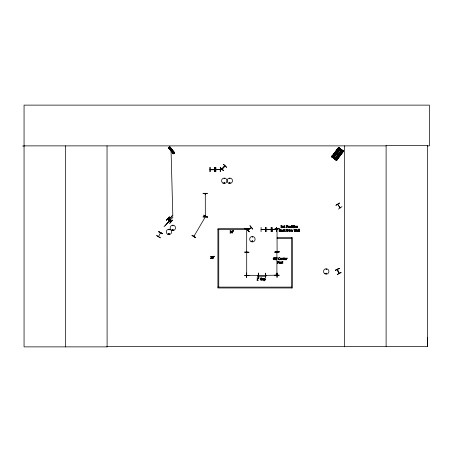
<?xml version="1.0" encoding="UTF-8"?>
<svg xmlns="http://www.w3.org/2000/svg" width="452" height="452" viewBox="0 0 452 452"><rect width="100%" height="100%" fill="white"/><g stroke="black" fill="none" stroke-linecap="round" stroke-linejoin="round"><path stroke-width="0.68" d="M427.287 145.877L429.4 145.877L429.4 105.124L24.058 105.124L24.058 346.876L107.101 346.876L107.045 346.401L427.598 346.401L427.66 337.661M337.248 269.533L338.96 273.336M337.565 269.787L337.378 269.409L339.192 273.279M158.437 236.515L158.81 236.204M160.279 233.046L160.505 232.723M205.338 216.875L205.587 216.48M205.146 194.015L205.146 193.535M205.106 193.97L205.293 193.535M246.656 228.955L246.899 229.254M246.673 251.6L246.668 251.967L246.713 228.684L217.909 228.684L217.909 287.964L292.45 287.964L292.45 237.684L277.212 237.684L277.212 238.526L291.608 238.526M246.877 252.651L246.685 252.318M246.651 275.002L246.713 275.166M277.014 251.9L277.082 252.453M168.562 233.904C169.941 232.594 168.743 235.492 168.709 233.627M172.613 225.554C173.172 226.469 172.952 224.706 172.658 225.717M172.438 229.763C173.432 231.384 173.026 228.271 172.506 230.068M223.87 182.783C225.604 181.529 224.09 184.009 224.011 183.06M229.571 178.523L230.011 178.404L229.656 178.676M229.39 182.783C230.622 181.659 229.808 183.862 229.469 182.975M229.514 182.783C230.288 181.811 229.944 183.834 229.559 182.715M251.979 241.119C252.883 242.521 252.662 240.181 252.109 240.95M252.589 237.023L252.154 236.904L252.623 236.967M325.932 273.483C326.706 272.601 326.355 274.364 325.971 273.55M326.451 269.285L326.016 269.104L326.406 269.33M205.123 193.625L205.146 193.97M205.31 193.953L205.293 193.58L205.315 216.649M246.696 251.555L246.848 251.99M246.673 275.002L246.702 275.392L246.702 252.306M277.036 228.955L277.059 229.345L277.257 228.949M277.229 229.283L277.223 228.921M276.906 252.063L276.929 252.453M276.912 275.042L276.89 252.018L277.099 252.363M277.223 251.933L277.229 251.6M340.305 207.784L337.689 204.394M222.322 168.754L221.977 169.11L225.006 165.991L222.011 169.144M224.859 165.856L222.005 169.088M332.74 157.409L333.051 156.929M205.57 216.559L205.208 216.802M169.212 220.197L169.551 219.858M265.691 275.358L277.031 275.183M172.596 229.808C173.624 229.107 172.54 230.921 172.664 229.689M173.218 229.972L172.845 230.26M224.085 178.404C224.599 179.071 224.265 177.89 224.26 178.63M224.542 182.93C224.356 181.698 223.644 183.625 224.537 182.851M326.559 273.68C325.711 271.923 326.129 275.127 326.497 273.211M160.46 232.769L158.607 236.543M160.285 237.797L156.607 235.52L160.29 237.78M162.579 233.582L158.68 231.718L162.573 233.599M210.18 169.449L214.502 169.449L214.463 169.754L210.169 169.754M214.022 169.449L214.412 169.404M219.762 169.517L220.152 169.562M261.109 229.475L265.426 229.475L261.109 229.627M266.748 229.475L271.064 229.475M272.025 229.475L276.347 229.475M194.032 236.051L194.01 236.486L194.117 235.995M193.902 236.373L205.553 216.497M221.875 168.975L222.282 168.788M331.678 156.793L338.734 147.459L331.712 156.821M331.791 156.878L338.881 147.567M338.949 147.623L331.904 156.963L338.994 147.657M332.034 157.059L339.068 147.714M335.859 152.188L332.124 157.132L338.808 148.38M336.689 151.092L338.763 148.346M332.299 157.251L332.825 157.646M333.378 157.2L340.006 148.409M333.412 157.228L340.051 148.442M333.107 157.861L340.124 148.499M333.333 158.03L340.35 148.668M333.406 158.087L340.475 148.764M333.423 158.098L340.497 148.776M333.519 158.172L340.616 148.866L338.616 147.369L331.57 156.714L333.559 158.2M334.593 159.047L341.65 149.714M341.74 149.781L334.672 159.104L336.554 160.517L343.599 151.171L341.605 149.685L334.559 159.025L335.158 159.477M334.779 159.189L341.87 149.883M334.825 159.223L341.944 149.934L334.898 159.273M335.005 159.358L342.074 150.036M341.757 150.657L335.531 158.895L341.797 150.691M335.294 159.562L335.819 159.957M336.361 159.505L342.582 151.273L335.955 160.064M336.096 160.172L343.13 150.821M336.322 160.341L343.345 150.979M343.452 151.064L336.395 160.398L343.486 151.092M169.15 229.808L168.924 229.413L169.037 229.848M210.225 169.449L210.638 169.63M271.064 229.627L266.793 229.627M173.867 153.301L173.828 152.923M220.203 167.709L223.469 170.545L220.327 167.579M223.52 164.24L226.627 167.24M221.904 168.941L224.808 165.884M223.486 170.523L220.214 167.692M166.387 220.09L169.466 217.056M171.698 216.389L169.325 219.107L171.873 216.559M168.443 219.734L169.201 218.977M168.528 219.819L169.285 219.062M169.144 220.135L169.483 219.791M169.274 220.26L169.613 219.921M169.359 220.344L169.698 220.005M169.483 220.474L169.822 220.135M166.952 223.316L172.935 217.333M170.003 220.463L165.099 225.576M170.11 220.57L164.003 226.751M205.293 216.18L205.146 216.666M246.848 251.945L246.865 251.572M277.082 252.408L277.059 251.555M277.076 275.053L277.099 274.709M169.042 148.324L170.167 147.414M169.376 148.731L170.494 147.827M169.873 149.346L170.992 148.442L172.833 216.163L172.082 215.412M170.314 149.9L171.432 148.99M170.811 150.516L171.929 149.612M172.946 153.155L174.065 152.251M172.935 153.527L174.432 152.324M249.962 225.757L252.798 229.023M247.956 230.226L251.38 227.548L247.849 230.062M339.514 203.016L335.859 205.327L339.548 203.067M342.006 206.62L338.475 209.101M339.181 268.341L335.344 270.341L339.169 268.324M335.333 270.313L339.26 268.516M339.011 272.946L339 273.353M168.907 233.616L168.907 234.187L169.167 233.718M214.474 169.63L210.225 169.596M169.082 234.277L168.709 234.176M277.025 273.098L277.036 277.415L277.053 273.098M265.471 277.415L265.46 273.098L265.443 277.415M203.055 193.309L207.378 193.298M203.061 193.49L207.378 193.462M248.933 228.791L244.617 228.876M244.611 228.655L248.933 228.627M279.291 228.791L274.974 228.876M274.974 228.655L279.291 228.627M244.611 252.035L248.933 252.25M244.617 252.216L248.939 252.216M274.974 252.227L279.296 251.979L274.974 252.244M244.617 275.404L248.933 275.438M279.161 275.149L274.844 275.115M274.844 275.336L279.161 275.308M244.617 275.624L248.939 275.596M22.6 146.047L24.058 146.041M24.058 145.877L386.11 145.877M209.943 167.364L209.96 171.681M214.502 167.364L214.723 171.681M215.683 167.28L215.706 171.602M220.254 169.517L215.983 169.534M215.909 169.562L220.254 169.562M210.169 169.647L214.514 169.692M214.74 171.681L214.53 167.364M261.109 227.39L261.047 231.712M266.748 227.39L266.714 231.712M271.788 227.39L272.025 231.712L271.805 227.39M217.909 229.526L246.713 229.526M272.014 229.627L276.358 229.672M271.064 231.712L271.098 227.39M282.082 262.149C282.336 263.985 283.308 264.058 282.568 262.149L283.099 261.911L282.28 261.42C282.494 262.493 280.669 262.024 281.415 263.623L281.127 263.623L281.127 261.911L282.037 261.917M246.707 275.33L258.228 275.33M217.909 287.122L291.608 287.122M289.551 229.802L289.218 229.802A0.684 0.684 0 0 0 288.828 230.023L288.732 231.221L289.551 231.582A0.678 0.678 0 0 0 289.941 231.362L289.941 230.023M220.152 169.325L215.971 169.364L216.361 169.364M336.022 159.37L335.537 159.556M158.703 231.673L162.483 233.769M192.038 235.435L195.795 237.571M338.034 148.42L339.757 149.719M341.023 150.731L342.746 152.036M337.554 149.053L339.277 150.352M340.548 151.363L342.271 152.663M336.842 150.002L338.565 151.301M339.831 152.313L341.554 153.612M336.203 150.838L337.926 152.143M339.192 153.149L340.915 154.454M335.486 151.787L337.209 153.087M338.48 154.098L340.198 155.398M332.418 155.85L334.141 157.155M335.407 158.16L337.13 159.466M331.926 155.906L334.22 157.646M331.87 155.98L334.169 157.714M334.915 158.217L337.158 160.025M340.085 207.841L337.667 204.355M223.395 164.37L226.514 167.359M171.404 216.09L172.167 216.858M168.297 218.265L171.353 221.322L168.285 218.282M168.172 218.395L171.223 221.446L168.15 218.412M167.788 218.774L170.822 221.853M167.748 218.819L170.799 221.87M167.635 218.932L170.686 221.983L167.619 218.943M169.72 146.747L174.574 152.861M174.562 152.866L169.602 146.843L174.478 152.94M169.506 146.923L174.257 153.115M174.173 153.183L173.834 153.46M168.85 147.459L173.726 153.55M168.777 147.522L173.664 153.601M168.681 147.595L173.602 153.652M168.607 147.657L173.534 153.708M168.534 147.714L173.444 153.776M249.984 225.74L252.674 229.119M246.538 228.441L249.227 231.819L246.391 228.559M246.515 228.458L249.182 231.859M252.64 241.08C251.481 240.622 252.792 242.204 252.566 241.046M337.198 269.488L339.006 273.443M277.031 229.317L277.036 228.876L277.099 252.063M276.884 275.014L276.923 274.663M246.894 252.352L246.854 252.696M205.14 216.231L205.146 216.621M427.598 346.401L427.598 145.408L386.11 145.408L386.11 346.401M344.616 145.877L344.616 346.876M291.608 237.684L291.608 287.964M271.997 227.39L271.968 231.712M265.646 227.39L265.426 231.712L265.454 227.39M218.751 229.526L218.751 287.122M215.864 167.28L215.864 171.602M210.123 167.364L210.123 171.681M107.039 145.877L107.101 346.876M65.551 145.877L65.551 346.876M289.466 229.802A0.684 0.684 0 0 1 289.856 230.028M212.124 257.182C213.208 262.329 214.638 253.408 212.124 257.182M231.396 231.543C232.486 236.695 233.91 227.774 231.396 231.543M212.44 257.069C212.564 260.742 214.005 255.199 212.44 257.069M231.712 231.43C231.836 235.108 233.277 229.565 231.712 231.43M274.878 258.691C273.375 261.776 273.387 255.6 274.878 258.691M282.805 230.548C282.669 231.678 284.828 231.232 282.975 231.531A0.661 0.661 0 0 1 282.624 231.243L282.72 230.028L283.805 229.927L282.805 230.548M265.471 279.296C265.708 280.579 263.855 279.788 264.324 280.828L264.036 280.828L264.036 278.488L265.109 278.5L265.471 279.296M260.516 278.85C260.064 279.811 262.002 280.607 261.731 279.319L261.2 279.053L262.03 279.053C262.618 281.297 259.126 279.935 260.358 278.359A0.938 0.938 0 0 1 260.827 277.957L261.273 277.873A1.463 1.463 0 0 1 261.866 278.003C262.555 278.884 260.397 277.477 260.516 278.85M275.545 257.917L275.534 259.832L275.822 259.832L275.822 258.363L276.534 258.363L276.534 259.832L276.822 259.832L276.822 258.363L277.291 258.12C276.731 258.109 277.568 256.696 276.534 258.064C275.228 258.482 276.986 256.64 275.545 257.917M278.703 258.487C278.466 259.245 279.342 260.007 279.986 259.403C280.517 259.668 278.997 260.228 278.664 259.578C276.771 257.216 281.771 257.713 279.257 257.781A0.65 0.65 0 0 0 278.895 258.007L278.703 258.487M280.833 262.765L280.624 263.431A0.678 0.678 0 0 1 280.234 263.652L279.421 263.296L279.517 262.098A0.684 0.684 0 0 1 279.907 261.877L280.234 261.877A0.672 0.672 0 0 1 280.624 262.098L280.833 262.765M286.647 229.633L286.641 231.548L286.93 231.548L286.93 230.074L287.393 229.836C286.658 229.865 287.924 228.48 286.647 229.633M273.194 258.425C272.72 260.668 276.206 259.883 275.036 257.979A0.876 0.876 0 0 0 274.601 257.583L273.596 257.68L273.194 258.425M280.263 258.787L280.602 259.742L281.698 259.73L280.551 259.149L281.726 259.007L281.438 258.177L280.72 258.137L280.263 258.787M282.534 226.712L282.867 227.667L283.963 227.655L282.822 227.073L283.997 226.932L283.709 226.107L282.992 226.062L282.534 226.712M284.715 258.787L285.054 259.742L286.15 259.73L285.003 259.149L286.178 259.007L285.89 258.177L285.172 258.137L284.715 258.787M296.201 226.712L296.54 227.667L297.636 227.655L296.489 227.073L297.665 226.932L297.376 226.107L296.659 226.062L296.201 226.712M214.203 256.222L213.926 257.109L213.858 256.222L214.203 256.222M233.475 230.588L233.198 231.475L233.136 230.588L233.475 230.588M258.94 277.816L258.668 278.703L258.6 277.816L258.94 277.816M280.376 230.859L279.443 231.288L279.443 230.447L280.376 230.859M279.161 262.03L278.833 262.635L278.02 262.77L278.02 263.623L277.72 263.623L277.72 261.341L278.771 261.42L279.161 262.03M280.828 225.955C281.624 227.316 282.884 227.243 280.799 227.622C282.268 228.554 282.98 226.282 281.206 226.288C281.268 225.435 283.285 225.808 281.28 225.48A0.729 0.729 0 0 0 280.935 225.723L280.828 225.955M280.692 230.848L280.319 231.447L279.144 231.548L279.144 229.266C281.048 228.808 280.116 230.17 280.692 230.848M279.63 262.476C279.844 265.126 281.263 261.103 279.63 262.476M288.947 230.401C289.156 233.057 290.574 229.028 288.947 230.401M265.171 279.33C265.262 280.387 263.635 279.991 264.324 278.907L264.957 278.754L265.171 279.33M262.284 279.539L262.267 279.703A0.588 0.588 0 0 0 262.358 280.014L263.629 280.2L263.527 278.652L262.409 278.522L263.341 279.07L262.284 279.539M280.867 230.887L280.85 231.051A0.588 0.588 0 0 0 280.941 231.362L282.212 231.548L282.11 230L280.991 229.87L281.924 230.418L280.867 230.887M287.856 227.096L287.839 227.26A0.588 0.588 0 0 0 287.93 227.576L289.201 227.757L289.094 226.215L287.975 226.085L288.913 226.633L287.856 227.096M296.789 230.887L296.772 231.051A0.588 0.588 0 0 0 296.862 231.362L298.134 231.548L298.032 230L296.913 229.87L297.845 230.418L296.789 230.887M211.751 256.905L210.728 258.346L211.847 258.606L210.44 258.606L210.44 258.284C211.999 257.352 211.163 256.499 210.485 256.414L211.355 256.318L211.751 256.905M258.211 278.5L257.182 279.935L258.301 280.2L256.894 280.2L257.894 278.511L256.939 278.008L257.809 277.912L258.211 278.5M262.584 279.568L263.019 279.969L263.341 279.302L262.584 279.568M281.167 230.915L281.602 231.317L281.924 230.65L281.167 230.915M278.844 262.036L278.02 262.51L278.02 261.601L278.844 262.036M288.156 227.13L288.591 227.525L288.913 226.864L288.156 227.13M297.088 230.915L297.523 231.317L297.845 230.65L297.088 230.915M280.268 229.825L279.443 230.192L279.443 229.526L280.268 229.825M282.856 226.52C283.941 227.571 283.743 225.542 282.856 226.52M280.585 258.595C281.669 259.646 281.472 257.612 280.585 258.595M285.037 258.595C286.122 259.646 285.924 257.612 285.037 258.595M296.523 226.52C297.608 227.571 297.41 225.542 296.523 226.52M296.342 229.266L295.89 231.181L295.427 229.266L295.116 229.266L294.664 231.164L294.201 229.266L293.89 229.266L294.478 231.548L294.811 231.548L295.263 229.656L295.727 231.548L296.071 231.548L296.642 229.266L296.342 229.266M170.822 149.64C171.082 150.895 171.862 148.883 170.822 149.64M230.362 230.684L229.893 231L230.305 231.209L230.305 232.74L229.893 232.972L231.006 232.972L230.599 232.74L230.362 230.684M336.26 151.782C336.621 153.674 337.836 150.674 336.26 151.782M339.254 154.092C339.61 155.985 340.825 152.985 339.254 154.092M192.066 235.379L195.705 237.724L192.066 235.379M203.75 215.141L207.389 217.485L203.75 215.141M340.237 148.584L333.18 157.917L340.277 148.618M343.226 150.895L336.175 160.228L343.271 150.928M285.031 229.836L284.353 230.56L284.065 229.164L284.065 231.548L284.466 230.723L285.483 231.548L284.687 230.554L285.387 229.836L285.031 229.836M169.314 216.909L166.432 220.135L169.314 216.909M172.562 220.152L169.653 223.356L172.54 220.135M291.777 229.955L290.444 229.836L290.444 231.548L291.128 230.062L291.704 231.548C291.003 229.695 293.173 229.678 292.387 231.548L292.676 231.548L292.636 230.13L291.777 229.955M288.003 230.243L287.608 231.548L287.608 229.836L288.517 229.842L288.003 230.243M286.867 258.533L286.472 259.832L286.472 258.12L287.376 258.132L286.867 258.533M169.749 146.725L168.46 147.776L173.365 153.844L174.653 152.799L169.749 146.725M294.97 226.136L294.557 226.045L294.557 227.757L294.845 226.48L295.286 226.271L295.902 227.757L295.823 226.26L294.97 226.136M282.438 258.211L282.02 258.12L282.02 259.832L282.308 258.555L282.754 258.346L283.364 259.832L283.285 258.335L282.438 258.211M290.647 227.571L289.681 227.565L289.591 226.045L290.207 227.531L290.647 227.328L290.935 226.045L290.935 227.757L290.647 227.571M341.074 272.477L337.243 274.488L341.068 272.471M285.11 227.486L284.636 227.435L284.596 226.288L285.127 226.045L284.308 225.554C283.98 225.972 284.195 228.526 285.127 227.486M292.89 227.486L292.416 227.435L292.376 226.288L292.907 226.045L292.088 225.554C291.76 225.972 291.975 228.526 292.907 227.486M284.59 259.561L284.116 259.505L284.076 258.363L284.607 258.12L283.788 257.629C283.46 258.047 283.675 260.601 284.607 259.561M246.679 273.098L246.572 277.421L246.679 273.098M258.363 273.093L258.256 277.415L258.363 273.093M207.378 216.649L203.061 216.915L207.378 216.649M279.161 251.719L274.839 251.984L279.161 251.719M220.486 167.28L220.243 171.602L220.463 167.28M291.647 225.373L291.359 225.373L291.359 227.757L291.647 227.757L291.647 225.373M293.416 225.373L293.128 225.373L293.128 227.757L293.416 227.757L293.416 225.373M294.15 225.463L293.823 225.763L294.15 225.463M287.709 225.475L286.342 225.475L286.342 227.757L286.647 227.757L286.647 226.661L287.664 226.661L286.647 226.39L286.647 225.746L287.709 225.475M294.133 226.045L293.845 226.045L293.845 227.757L294.133 227.757L294.133 226.045M276.584 227.39L276.358 231.712L276.584 227.39M298.834 229.164L298.546 229.164L298.546 231.548L298.834 231.548L298.834 229.164M299.552 229.164L299.264 229.164L299.264 231.548L299.552 231.548L299.552 229.164M265.968 275.398L257.329 275.398L257.329 276.24L265.968 276.24L265.968 275.398M222.938 183.1A2.701 2.701 0 0 0 226.989 180.766A2.701 2.701 0 0 0 222.938 178.427A2.701 2.701 0 0 0 222.938 183.1M228.458 183.1A2.701 2.701 0 0 0 232.509 180.766A2.701 2.701 0 0 0 228.458 178.427A2.701 2.701 0 0 0 228.458 183.1M171.494 230.187A2.695 2.695 0 0 0 175.54 227.853A2.695 2.695 0 0 0 171.494 225.52A2.695 2.695 0 0 0 171.494 230.187M167.635 234.215A2.695 2.695 0 0 0 171.675 231.882A2.695 2.695 0 0 0 167.635 229.548A2.695 2.695 0 0 0 167.635 234.215M324.875 273.799A2.695 2.695 0 0 0 328.915 271.466A2.695 2.695 0 0 0 324.875 269.132A2.695 2.695 0 0 0 324.875 273.799M251.018 241.571A2.735 2.735 0 0 0 255.114 239.21A2.735 2.735 0 0 0 251.018 236.842A2.735 2.735 0 0 0 251.018 241.571"/></g></svg>
